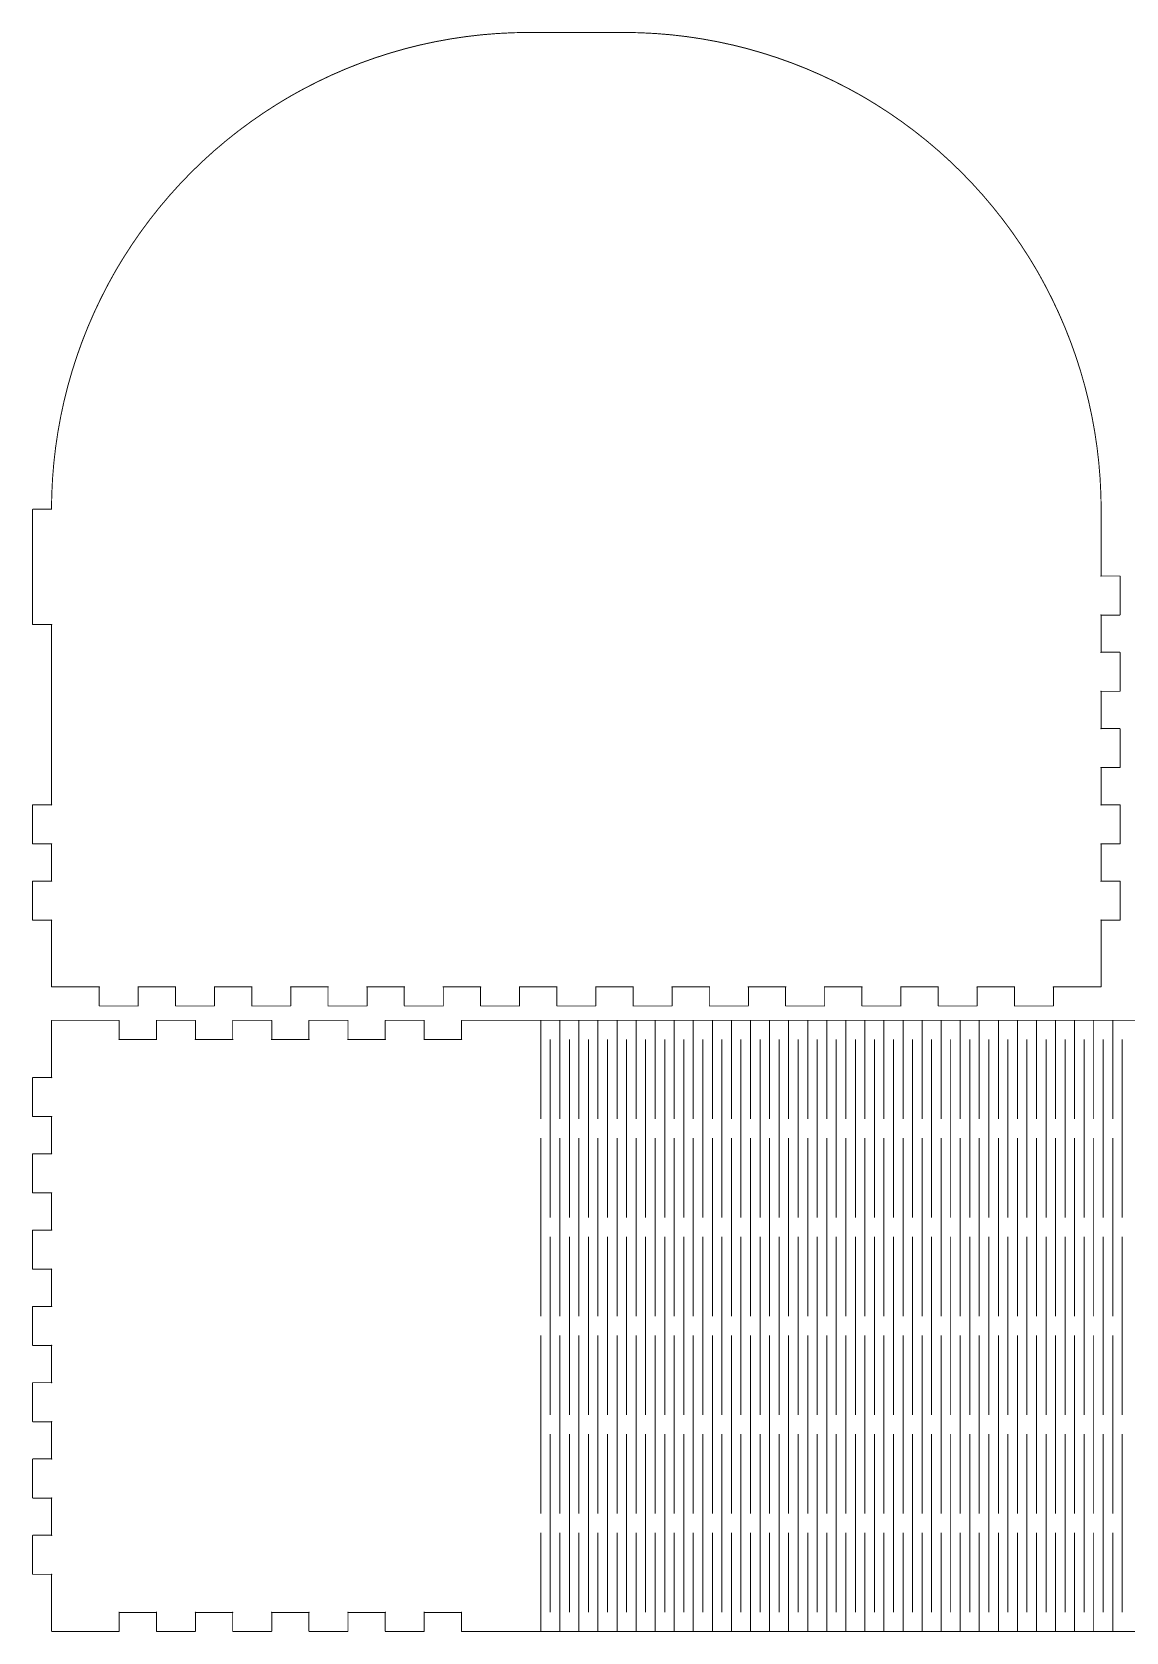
# Model space of a CAD drawing. Extents: x 10 to 727, y 10 to 346.
# Drawn here: x 9.9 to 239.4, y 10.9 to 346.5 of the extents above; entities that cross this region are included whole.
import ezdxf

# ---------------------------------------------------------------- set-up
doc = ezdxf.new("R2010")
doc.units = 0
doc.layers.get('0').update_dxf_attribs({"linetype": 'CONTINUOUS'})

msp = doc.modelspace()

# ---------------------------------------------------------------- linework, layer by layer
at = {"color": 0, "const_width": 0.2}
msp.add_lwpolyline([(14.1001, 146.2), (23.9999, 146.2), (24.0096, 146.2), (24.0412, 146.215), (24.0371, 146.239), (24.0137, 146.243), (23.9999, 146.211), (23.9999, 146.2), (23.9999, 142.3), (23.9999, 142.284), (24.0289, 142.23), (24.0826, 142.2), (24.1005, 142.2), (32.1, 142.2), (32.1166, 142.2), (32.1703, 142.23), (32.2006, 142.284), (32.2006, 142.3), (32.2006, 146.2), (32.2006, 146.211), (32.1855, 146.243), (32.162, 146.239), (32.1579, 146.215), (32.1896, 146.2), (32.2006, 146.2), (40.0004, 146.2), (40.0099, 146.2), (40.0417, 146.215), (40.0375, 146.239), (40.0142, 146.243), (40.0004, 146.211), (40.0004, 146.2), (40.0004, 142.3), (40.0004, 142.284), (40.0293, 142.23), (40.0816, 142.2), (40.0995, 142.2), (48.1005, 142.2), (48.1171, 142.2), (48.1707, 142.23), (48.1997, 142.284), (48.1997, 142.3), (48.1997, 146.2), (48.1997, 146.211), (48.1845, 146.243), (48.1623, 146.239), (48.157, 146.215), (48.1887, 146.2), (48.1997, 146.2), (55.9992, 146.2), (56.0091, 146.2), (56.0405, 146.215), (56.0366, 146.239), (56.013, 146.243), (55.9992, 146.211), (55.9992, 146.2), (55.9992, 142.3), (55.9992, 142.284), (56.0282, 142.23), (56.0821, 142.2), (56.0998, 142.2), (64.0994, 142.2), (64.116, 142.2), (64.1696, 142.23), (64.1999, 142.284), (64.1999, 142.3), (64.1999, 146.2), (64.1999, 146.211), (64.1847, 146.243), (64.1615, 146.239), (64.1572, 146.215), (64.189, 146.2), (64.1999, 146.2), (71.9998, 146.2), (72.0094, 146.2), (72.0411, 146.215), (72.0369, 146.239), (72.0136, 146.243), (71.9998, 146.211), (71.9998, 146.2), (71.9998, 142.3), (71.9998, 142.284), (72.0288, 142.23), (72.0824, 142.2), (72.1004, 142.2), (80.1, 142.2), (80.1165, 142.2), (80.1702, 142.23), (80.2005, 142.284), (80.2005, 142.3), (80.2005, 146.2), (80.2005, 146.211), (80.1853, 146.243), (80.1617, 146.239), (80.1578, 146.215), (80.1896, 146.2), (80.2005, 146.2), (88.0001, 146.2), (88.0099, 146.2), (88.0413, 146.215), (88.0375, 146.239), (88.0138, 146.243), (88.0001, 146.211), (88.0001, 146.2), (88.0001, 142.3), (88.0001, 142.284), (88.029, 142.23), (88.0816, 142.2), (88.0992, 142.2), (96.1002, 142.2), (96.1168, 142.2), (96.1704, 142.23), (96.1993, 142.284), (96.1993, 142.3), (96.1993, 146.2), (96.1993, 146.211), (96.1842, 146.243), (96.1623, 146.239), (96.1566, 146.215), (96.1884, 146.2), (96.1993, 146.2), (104.001, 146.2), (104.01, 146.2), (104.042, 146.215), (104.038, 146.239), (104.014, 146.243), (104.001, 146.211), (104.001, 146.2), (104.001, 142.3), (104.001, 142.284), (104.03, 142.23), (104.082, 142.2), (104.1, 142.2), (112.101, 142.2), (112.117, 142.2), (112.171, 142.23), (112.2, 142.284), (112.2, 142.3), (112.2, 146.2), (112.2, 146.211), (112.185, 146.243), (112.163, 146.239), (112.157, 146.215), (112.189, 146.2), (112.2, 146.2), (119.999, 146.2), (120.009, 146.2), (120.041, 146.215), (120.037, 146.239), (120.013, 146.243), (119.999, 146.211), (119.999, 146.2), (119.999, 142.3), (119.999, 142.284), (120.028, 142.23), (120.082, 142.2), (120.1, 142.2), (128.1, 142.2), (128.116, 142.2), (128.17, 142.23), (128.2, 142.284), (128.2, 142.3), (128.2, 146.2), (128.2, 146.211), (128.185, 146.243), (128.162, 146.239), (128.157, 146.215), (128.189, 146.2), (128.2, 146.2), (136, 146.2), (136.01, 146.2), (136.041, 146.215), (136.037, 146.239), (136.014, 146.243), (136, 146.211), (136, 146.2), (136, 142.3), (136, 142.284), (136.029, 142.23), (136.083, 142.2), (136.101, 142.2), (144.1, 142.2), (144.117, 142.2), (144.17, 142.23), (144.201, 142.284), (144.201, 142.3), (144.201, 146.2), (144.201, 146.211), (144.186, 146.243), (144.162, 146.239), (144.158, 146.215), (144.19, 146.2), (144.201, 146.2), (152, 146.2), (152.01, 146.2), (152.042, 146.215), (152.038, 146.239), (152.014, 146.243), (152, 146.211), (152, 146.2), (152, 142.3), (152, 142.284), (152.029, 142.23), (152.082, 142.2), (152.099, 142.2), (160.1, 142.2), (160.117, 142.2), (160.171, 142.23), (160.2, 142.284), (160.2, 142.3), (160.2, 146.2), (160.2, 146.211), (160.184, 146.243), (160.163, 146.239), (160.157, 146.215), (160.189, 146.2), (160.2, 146.2), (167.999, 146.2), (168.009, 146.2), (168.041, 146.215), (168.037, 146.239), (168.013, 146.243), (167.999, 146.211), (167.999, 146.2), (167.999, 142.3), (167.999, 142.284), (168.028, 142.23), (168.082, 142.2), (168.1, 142.2), (176.1, 142.2), (176.116, 142.2), (176.17, 142.23), (176.2, 142.284), (176.2, 142.3), (176.2, 146.2), (176.2, 146.211), (176.185, 146.243), (176.161, 146.239), (176.157, 146.215), (176.189, 146.2), (176.2, 146.2), (184, 146.2), (184.01, 146.2), (184.041, 146.215), (184.037, 146.239), (184.013, 146.243), (184, 146.211), (184, 146.2), (184, 142.3), (184, 142.284), (184.029, 142.23), (184.083, 142.2), (184.1, 142.2), (192.1, 142.2), (192.116, 142.2), (192.17, 142.23), (192.2, 142.284), (192.2, 142.3), (192.2, 146.2), (192.2, 146.211), (192.185, 146.243), (192.162, 146.239), (192.158, 146.215), (192.189, 146.2), (192.2, 146.2), (200, 146.2), (200.01, 146.2), (200.042, 146.215), (200.037, 146.239), (200.014, 146.243), (200, 146.211), (200, 146.2), (200, 142.3), (200, 142.284), (200.029, 142.23), (200.083, 142.2), (200.101, 142.2), (208.1, 142.2), (208.117, 142.2), (208.171, 142.23), (208.2, 142.284), (208.2, 142.3), (208.2, 146.2), (208.2, 146.211), (208.184, 146.243), (208.162, 146.239), (208.157, 146.215), (208.189, 146.2), (208.2, 146.2), (215.999, 146.2), (216.009, 146.2), (216.04, 146.215), (216.037, 146.239), (216.013, 146.243), (215.999, 146.211), (215.999, 146.2), (215.999, 142.3), (215.999, 142.284), (216.028, 142.23), (216.082, 142.2), (216.1, 142.2), (224.099, 142.2), (224.116, 142.2), (224.169, 142.23), (224.2, 142.284), (224.2, 142.3), (224.2, 146.2), (224.2, 146.211), (224.185, 146.243), (224.161, 146.239), (224.157, 146.215), (224.189, 146.2), (224.2, 146.2), (234.1, 146.2), (234.116, 146.2), (234.17, 146.231), (234.2, 146.284), (234.2, 146.301), (234.2, 160.2), (234.2, 160.211), (234.185, 160.242), (234.162, 160.238), (234.158, 160.215), (234.189, 160.2), (234.2, 160.2), (238.1, 160.2), (238.117, 160.2), (238.171, 160.23), (238.201, 160.284), (238.201, 160.3), (238.201, 168.3), (238.201, 168.318), (238.171, 168.371), (238.117, 168.4), (238.1, 168.4), (234.2, 168.4), (234.189, 168.4), (234.158, 168.386), (234.162, 168.363), (234.185, 168.359), (234.2, 168.391), (234.2, 168.4), (234.2, 176.2), (234.2, 176.211), (234.185, 176.243), (234.162, 176.237), (234.158, 176.215), (234.189, 176.2), (234.2, 176.2), (238.1, 176.2), (238.117, 176.2), (238.171, 176.229), (238.201, 176.283), (238.201, 176.299), (238.201, 184.3), (238.201, 184.318), (238.171, 184.37), (238.117, 184.399), (238.1, 184.399), (234.2, 184.399), (234.189, 184.399), (234.158, 184.386), (234.162, 184.362), (234.185, 184.358), (234.2, 184.39), (234.2, 184.399), (234.2, 192.2), (234.2, 192.212), (234.185, 192.243), (234.162, 192.238), (234.158, 192.216), (234.189, 192.2), (234.2, 192.2), (238.1, 192.2), (238.117, 192.2), (238.171, 192.229), (238.201, 192.283), (238.201, 192.3), (238.201, 200.301), (238.201, 200.319), (238.171, 200.371), (238.117, 200.4), (238.1, 200.4), (234.2, 200.4), (234.189, 200.4), (234.158, 200.386), (234.162, 200.363), (234.185, 200.358), (234.2, 200.39), (234.2, 200.4), (234.2, 208.2), (234.2, 208.211), (234.185, 208.242), (234.162, 208.238), (234.158, 208.215), (234.189, 208.2), (234.2, 208.2), (238.1, 208.2), (238.117, 208.2), (238.171, 208.23), (238.201, 208.284), (238.201, 208.3), (238.201, 216.3), (238.201, 216.318), (238.171, 216.371), (238.117, 216.4), (238.1, 216.4), (234.2, 216.4), (234.189, 216.4), (234.158, 216.386), (234.162, 216.363), (234.185, 216.359), (234.2, 216.391), (234.2, 216.4), (234.2, 224.2), (234.2, 224.211), (234.185, 224.242), (234.162, 224.239), (234.158, 224.215), (234.189, 224.2), (234.2, 224.2), (238.1, 224.2), (238.117, 224.2), (238.171, 224.23), (238.201, 224.284), (238.201, 224.301), (238.201, 232.3), (238.201, 232.318), (238.171, 232.372), (238.117, 232.4), (238.1, 232.4), (234.2, 232.4), (234.189, 232.4), (234.158, 232.387), (234.162, 232.363), (234.185, 232.359), (234.2, 232.391), (234.2, 232.4), (234.2, 246.3), (234.2, 247.122), (234.145, 249.59), (233.984, 252.871), (233.715, 256.14), (233.339, 259.394), (232.858, 262.629), (232.272, 265.846), (231.582, 269.04), (230.788, 272.208), (229.891, 275.349), (228.892, 278.46), (227.792, 281.539), (226.591, 284.582), (225.288, 287.587), (223.887, 290.551), (222.387, 293.474), (221.2, 295.639), (220.789, 296.35), (220.377, 297.062), (219.096, 299.174), (217.315, 301.934), (215.448, 304.631), (213.497, 307.26), (211.463, 309.821), (209.348, 312.315), (207.152, 314.736), (204.881, 317.082), (202.533, 319.355), (200.113, 321.549), (197.62, 323.664), (195.059, 325.699), (192.428, 327.65), (189.732, 329.518), (186.972, 331.298), (184.861, 332.578), (184.15, 332.989), (183.437, 333.401), (181.273, 334.588), (178.35, 336.088), (175.386, 337.49), (172.38, 338.792), (169.338, 339.994), (166.259, 341.093), (163.147, 342.092), (160.007, 342.99), (156.839, 343.783), (153.644, 344.474), (150.428, 345.059), (147.192, 345.54), (143.939, 345.917), (140.67, 346.185), (137.389, 346.347), (134.921, 346.4), (134.1, 346.4), (114.1, 346.4), (113.278, 346.4), (110.809, 346.347), (107.528, 346.185), (104.26, 345.917), (101.006, 345.54), (97.7706, 345.059), (94.554, 344.474), (91.3599, 343.783), (88.1916, 342.99), (85.0512, 342.092), (81.9397, 341.093), (78.861, 339.994), (75.8183, 338.792), (72.8126, 337.49), (69.8486, 336.088), (66.9258, 334.588), (64.7608, 333.401), (64.05, 332.989), (63.3374, 332.578), (61.2263, 331.298), (58.4659, 329.518), (55.7706, 327.65), (53.14, 325.699), (50.5781, 323.664), (48.0868, 321.549), (45.6653, 319.355), (43.3186, 317.082), (41.0464, 314.736), (38.8525, 312.315), (36.7358, 309.821), (34.7018, 307.26), (32.7504, 304.631), (30.8832, 301.934), (29.1028, 299.174), (27.8212, 297.062), (27.4106, 296.35), (26.9985, 295.639), (25.812, 293.474), (24.3114, 290.551), (22.9099, 287.587), (21.6076, 284.582), (20.406, 281.539), (19.3063, 278.46), (18.3072, 275.349), (17.4101, 272.208), (16.6164, 269.04), (15.926, 265.846), (15.3403, 262.629), (14.8594, 259.394), (14.4832, 256.14), (14.2145, 252.871), (14.0532, 249.59), (13.9995, 247.122), (13.9995, 246.3), (13.9995, 246.318), (14.0284, 246.371), (14.0822, 246.4), (14.1001, 246.4), (10.0996, 246.4), (10.0817, 246.4), (10.0294, 246.371), (10.0004, 246.318), (10.0004, 246.3), (10.0004, 222.3), (10.0004, 222.283), (10.0294, 222.229), (10.0817, 222.2), (10.0996, 222.2), (13.9995, 222.2), (14.0091, 222.2), (14.0408, 222.215), (14.0367, 222.238), (14.0133, 222.243), (13.9995, 222.212), (13.9995, 222.2), (13.9995, 198.3), (13.9995, 184.399), (13.9995, 184.39), (14.0133, 184.358), (14.0367, 184.362), (14.0408, 184.386), (14.0091, 184.399), (13.9995, 184.399), (10.0996, 184.399), (10.0817, 184.399), (10.0294, 184.37), (10.0004, 184.318), (10.0004, 184.3), (10.0004, 176.299), (10.0004, 176.283), (10.0294, 176.229), (10.0817, 176.2), (10.0996, 176.2), (13.9995, 176.2), (14.0091, 176.2), (14.0408, 176.215), (14.0367, 176.237), (14.0133, 176.243), (13.9995, 176.211), (13.9995, 176.2), (13.9995, 168.4), (13.9995, 168.391), (14.0133, 168.359), (14.0367, 168.363), (14.0408, 168.386), (14.0091, 168.4), (13.9995, 168.4), (10.0996, 168.4), (10.0817, 168.4), (10.0294, 168.371), (10.0004, 168.318), (10.0004, 168.3), (10.0004, 160.3), (10.0004, 160.284), (10.0294, 160.23), (10.0817, 160.2), (10.0996, 160.2), (13.9995, 160.2), (14.0091, 160.2), (14.0408, 160.215), (14.0367, 160.238), (14.0133, 160.242), (13.9995, 160.211), (13.9995, 160.2), (13.9995, 146.301), (13.9995, 146.284), (14.0284, 146.231), (14.0822, 146.2), (14.1001, 146.2)], close=True, dxfattribs=at)
for points in [[(271.18, 139.2), (114.1, 139.2), (100.099, 139.2), (100.081, 139.2), (100.029, 139.171), (100, 139.119), (100, 139.101), (100, 135.199), (100, 135.19), (100.014, 135.158), (100.037, 135.162), (100.041, 135.186), (100.01, 135.199), (100, 135.199), (92.2002, 135.199), (92.1893, 135.199), (92.1576, 135.186), (92.1618, 135.162), (92.1854, 135.158), (92.2002, 135.19), (92.2002, 135.199), (92.2002, 139.101), (92.2002, 139.119), (92.1702, 139.171), (92.1163, 139.2), (92.0997, 139.2), (84.1005, 139.2), (84.0825, 139.2), (84.0285, 139.171), (83.9996, 139.119), (83.9996, 139.101), (83.9996, 135.199), (83.9996, 135.19), (84.0133, 135.158), (84.037, 135.162), (84.0412, 135.186), (84.0094, 135.199), (83.9996, 135.199), (76.2, 135.199), (76.1891, 135.199), (76.1573, 135.186), (76.163, 135.162), (76.1848, 135.158), (76.2, 135.19), (76.2, 135.199), (76.2, 139.101), (76.2, 139.119), (76.1697, 139.171), (76.1175, 139.2), (76.1009, 139.2), (68.0999, 139.2), (68.0819, 139.2), (68.0297, 139.171), (68.0007, 139.119), (68.0007, 139.101), (68.0007, 135.199), (68.0007, 135.19), (68.0145, 135.158), (68.0378, 135.162), (68.042, 135.186), (68.0103, 135.199), (68.0007, 135.199), (60.1998, 135.199), (60.1885, 135.199), (60.1567, 135.186), (60.1624, 135.162), (60.1846, 135.158), (60.1998, 135.19), (60.1998, 135.199), (60.1998, 139.101), (60.1998, 139.119), (60.1708, 139.171), (60.1169, 139.2), (60.1003, 139.2), (52.0996, 139.2), (52.0816, 139.2), (52.0291, 139.171), (52.0001, 139.119), (52.0001, 139.101), (52.0001, 135.199), (52.0001, 135.19), (52.0139, 135.158), (52.0375, 135.162), (52.0418, 135.186), (52.01, 135.199), (52.0001, 135.199), (44.1992, 135.199), (44.1882, 135.199), (44.1565, 135.186), (44.1621, 135.162), (44.184, 135.158), (44.1992, 135.19), (44.1992, 135.199), (44.1992, 139.101), (44.1992, 139.119), (44.1702, 139.171), (44.1166, 139.2), (44.1, 139.2), (36.1005, 139.2), (36.0825, 139.2), (36.0288, 139.171), (35.9999, 139.119), (35.9999, 139.101), (35.9999, 135.199), (35.9999, 135.19), (36.0137, 135.158), (36.037, 135.162), (36.0412, 135.186), (36.0094, 135.199), (35.9999, 135.199), (28.2002, 135.199), (28.1892, 135.199), (28.1575, 135.186), (28.1616, 135.162), (28.185, 135.158), (28.2002, 135.19), (28.2002, 135.199), (28.2002, 139.101), (28.2002, 139.119), (28.1699, 139.171), (28.1161, 139.2), (28.0996, 139.2), (14.1001, 139.2), (14.0822, 139.2), (14.0284, 139.171), (13.9995, 139.119), (13.9995, 139.101), (13.9995, 135.1), (13.9995, 127.2), (13.9995, 127.19), (14.0133, 127.158), (14.0367, 127.163), (14.0408, 127.186), (14.0091, 127.2), (13.9995, 127.2), (10.0996, 127.2), (10.0817, 127.2), (10.0294, 127.171), (10.0004, 127.117), (10.0004, 127.099), (10.0004, 119.1), (10.0004, 119.083), (10.0294, 119.029), (10.0817, 119), (10.0996, 119), (13.9995, 119), (14.0091, 119), (14.0408, 119.016), (14.0367, 119.038), (14.0133, 119.043), (13.9995, 119.011), (13.9995, 119), (13.9995, 111.201), (13.9995, 111.191), (14.0133, 111.16), (14.0367, 111.163), (14.0408, 111.187), (14.0091, 111.201), (13.9995, 111.201), (10.0996, 111.201), (10.0817, 111.201), (10.0294, 111.172), (10.0004, 111.118), (10.0004, 111.1), (10.0004, 103.101), (10.0004, 103.084), (10.0294, 103.031), (10.0817, 103), (10.0996, 103), (13.9995, 103), (14.0091, 103), (14.0408, 103.015), (14.0367, 103.039), (14.0133, 103.043), (13.9995, 103.011), (13.9995, 103), (13.9995, 95.2003), (13.9995, 95.1907), (14.0133, 95.159), (14.0367, 95.1632), (14.0408, 95.1865), (14.0091, 95.2003), (13.9995, 95.2003), (10.0996, 95.2003), (10.0817, 95.2003), (10.0294, 95.1713), (10.0004, 95.1177), (10.0004, 95.0997), (10.0004, 87.1001), (10.0004, 87.0839), (10.0294, 87.0299), (10.0817, 86.9996), (10.0996, 86.9996), (13.9995, 86.9996), (14.0091, 86.9996), (14.0408, 87.0148), (14.0367, 87.0384), (14.0133, 87.0423), (13.9995, 87.0109), (13.9995, 86.9996), (13.9995, 79.2), (13.9995, 79.1905), (14.0133, 79.1587), (14.0367, 79.1626), (14.0408, 79.1863), (14.0091, 79.2), (13.9995, 79.2), (10.0996, 79.2), (10.0817, 79.2), (10.0294, 79.1711), (10.0004, 79.1175), (10.0004, 79.0995), (10.0004, 71.0999), (10.0004, 71.0833), (10.0294, 71.0297), (10.0817, 71.0008), (10.0996, 71.0008), (13.9995, 71.0008), (14.0091, 71.0008), (14.0408, 71.0159), (14.0367, 71.0378), (14.0133, 71.0434), (13.9995, 71.0117), (13.9995, 71.0008), (13.9995, 63.1994), (13.9995, 63.1899), (14.0133, 63.1582), (14.0367, 63.1624), (14.0408, 63.1857), (14.0091, 63.1994), (13.9995, 63.1994), (10.0996, 63.1994), (10.0817, 63.1994), (10.0294, 63.1705), (10.0004, 63.1183), (10.0004, 63.1003), (10.0004, 55.0997), (10.0004, 55.0831), (10.0294, 55.0291), (10.0817, 55.0002), (10.0996, 55.0002), (13.9995, 55.0002), (14.0091, 55.0002), (14.0408, 55.0153), (14.0367, 55.0376), (14.0133, 55.0429), (13.9995, 55.0115), (13.9995, 55.0002), (13.9995, 47.2006), (13.9995, 47.1911), (14.0133, 47.1593), (14.0367, 47.1632), (14.0408, 47.1868), (14.0091, 47.2006), (13.9995, 47.2006), (10.0996, 47.2006), (10.0817, 47.2006), (10.0294, 47.1717), (10.0004, 47.1181), (10.0004, 47.1001), (10.0004, 39.1005), (10.0004, 39.0839), (10.0294, 39.0303), (10.0817, 38.9999), (10.0996, 38.9999), (13.9995, 38.9999), (14.0091, 38.9999), (14.0408, 39.0151), (14.0367, 39.0384), (14.0133, 39.0426), (13.9995, 39.0109), (13.9995, 38.9999), (13.9995, 31.2002), (13.9995, 31.1905), (14.0133, 31.1588), (14.0367, 31.1629), (14.0408, 31.1864), (14.0091, 31.2002), (13.9995, 31.2002), (10.0996, 31.2002), (10.0817, 31.2002), (10.0294, 31.1712), (10.0004, 31.1175), (10.0004, 31.0996), (10.0004, 23.1001), (10.0004, 23.0835), (10.0294, 23.0298), (10.0817, 22.9995), (10.0996, 22.9995), (13.9995, 22.9995), (14.0091, 22.9995), (14.0408, 23.0146), (14.0367, 23.038), (14.0133, 23.0422), (13.9995, 23.0105), (13.9995, 22.9995), (13.9995, 15.1005), (13.9995, 11.1001), (13.9995, 11.0836), (14.0284, 11.0298), (14.0822, 10.9995), (14.1001, 10.9995), (14.1001, 10.9995), (28.0996, 10.9995), (28.1161, 10.9995), (28.1699, 11.0298), (28.2002, 11.0836), (28.2002, 11.1001), (28.2002, 14.9999), (28.2002, 15.011), (28.185, 15.0427), (28.1616, 15.0385), (28.1575, 15.0151), (28.1892, 14.9999), (28.2002, 14.9999), (35.9999, 14.9999), (36.0094, 14.9999), (36.0412, 15.0151), (36.037, 15.0385), (36.0137, 15.0427), (35.9999, 15.011), (35.9999, 14.9999), (35.9999, 11.1001), (35.9999, 11.0836), (36.0288, 11.0298), (36.0825, 10.9995), (36.1005, 10.9995), (44.1, 10.9995), (44.1166, 10.9995), (44.1702, 11.0298), (44.1992, 11.0836), (44.1992, 11.1001), (44.1992, 14.9999), (44.1992, 15.011), (44.184, 15.0427), (44.1621, 15.0385), (44.1565, 15.0151), (44.1882, 14.9999), (44.1992, 14.9999), (52.0001, 14.9999), (52.01, 14.9999), (52.0418, 15.0151), (52.0375, 15.0385), (52.0139, 15.0427), (52.0001, 15.011), (52.0001, 14.9999), (52.0001, 11.1001), (52.0001, 11.0836), (52.0291, 11.0298), (52.0816, 10.9995), (52.0996, 10.9995), (60.1003, 10.9995), (60.1169, 10.9995), (60.1708, 11.0298), (60.1998, 11.0836), (60.1998, 11.1001), (60.1998, 14.9999), (60.1998, 15.011), (60.1846, 15.0427), (60.1624, 15.0385), (60.1567, 15.0151), (60.1885, 14.9999), (60.1998, 14.9999), (68.0007, 14.9999), (68.0103, 14.9999), (68.042, 15.0151), (68.0378, 15.0385), (68.0145, 15.0427), (68.0007, 15.011), (68.0007, 14.9999), (68.0007, 11.1001), (68.0007, 11.0836), (68.0297, 11.0298), (68.0819, 10.9995), (68.0999, 10.9995), (76.1009, 10.9995), (76.1175, 10.9995), (76.1697, 11.0298), (76.2, 11.0836), (76.2, 11.1001), (76.2, 14.9999), (76.2, 15.011), (76.1848, 15.0427), (76.163, 15.0385), (76.1573, 15.0151), (76.1891, 14.9999), (76.2, 14.9999), (83.9996, 14.9999), (84.0094, 14.9999), (84.0412, 15.0151), (84.037, 15.0385), (84.0133, 15.0427), (83.9996, 15.011), (83.9996, 14.9999), (83.9996, 11.1001), (83.9996, 11.0836), (84.0285, 11.0298), (84.0825, 10.9995), (84.1005, 10.9995), (92.0997, 10.9995), (92.1163, 10.9995), (92.1702, 11.0298), (92.2002, 11.0836), (92.2002, 11.1001), (92.2002, 14.9999), (92.2002, 15.011), (92.1854, 15.0427), (92.1618, 15.0385), (92.1576, 15.0151), (92.1893, 14.9999), (92.2002, 14.9999), (100, 14.9999), (100.01, 14.9999), (100.041, 15.0151), (100.037, 15.0385), (100.014, 15.0427), (100, 15.011), (100, 14.9999), (100, 11.1001), (100, 11.0836), (100.029, 11.0298), (100.081, 10.9995), (100.099, 10.9995), (114.1, 10.9995), (271.18, 10.9995)], [(116.64, 118.5), (116.64, 139.2)], [(120.64, 118.5), (120.64, 139.2)], [(124.64, 118.5), (124.64, 139.2)], [(128.64, 118.5), (128.64, 139.2)], [(132.64, 118.5), (132.64, 139.2)], [(136.639, 118.5), (136.639, 139.2)], [(140.64, 118.5), (140.64, 139.2)], [(144.64, 118.5), (144.64, 139.2)], [(148.639, 118.5), (148.639, 139.2)], [(152.64, 118.5), (152.64, 139.2)], [(156.64, 118.5), (156.64, 139.2)], [(160.639, 118.5), (160.639, 139.2)], [(164.64, 118.5), (164.64, 139.2)], [(168.64, 118.5), (168.64, 139.2)], [(172.639, 118.5), (172.639, 139.2)], [(176.64, 118.5), (176.64, 139.2)], [(180.64, 118.5), (180.64, 139.2)], [(184.639, 118.5), (184.639, 139.2)], [(188.64, 118.5), (188.64, 139.2)], [(192.64, 118.5), (192.64, 139.2)], [(196.639, 118.5), (196.639, 139.2)], [(200.64, 118.5), (200.64, 139.2)], [(204.64, 118.5), (204.64, 139.2)], [(208.641, 118.5), (208.641, 139.2)], [(212.64, 118.5), (212.64, 139.2)], [(216.64, 118.5), (216.64, 139.2)], [(220.641, 118.5), (220.641, 139.2)], [(224.639, 118.5), (224.639, 139.2)], [(228.64, 118.5), (228.64, 139.2)], [(232.639, 118.5), (232.639, 139.2)], [(236.639, 118.5), (236.639, 139.2)], [(118.64, 135.199), (118.64, 97.7995)], [(122.64, 135.199), (122.64, 97.7995)], [(126.64, 135.199), (126.64, 97.7995)], [(130.639, 135.199), (130.639, 97.7995)], [(134.64, 135.199), (134.64, 97.7995)], [(138.64, 135.199), (138.64, 97.7995)], [(142.639, 135.199), (142.639, 97.7995)], [(146.64, 135.199), (146.64, 97.7995)], [(150.64, 135.199), (150.64, 97.7995)], [(154.639, 135.199), (154.639, 97.7995)], [(158.64, 135.199), (158.64, 97.7995)], [(162.64, 135.199), (162.64, 97.7995)], [(166.639, 135.199), (166.639, 97.7995)], [(170.64, 135.199), (170.64, 97.7995)], [(174.64, 135.199), (174.64, 97.7995)], [(178.641, 135.199), (178.641, 97.7995)], [(182.64, 135.199), (182.64, 97.7995)], [(186.64, 135.199), (186.64, 97.7995)], [(190.639, 135.199), (190.639, 97.7995)], [(194.639, 135.199), (194.639, 97.7995)], [(198.64, 135.199), (198.64, 97.7995)], [(202.639, 135.199), (202.639, 97.7995)], [(206.64, 135.199), (206.64, 97.7995)], [(210.64, 135.199), (210.64, 97.7995)], [(214.641, 135.199), (214.641, 97.7995)], [(218.64, 135.199), (218.64, 97.7995)], [(222.64, 135.199), (222.64, 97.7995)], [(226.64, 135.199), (226.64, 97.7995)], [(230.639, 135.199), (230.639, 97.7995)], [(234.64, 135.199), (234.64, 97.7995)], [(238.64, 135.199), (238.64, 97.7995)], [(116.64, 77.0999), (116.64, 114.5)], [(120.64, 77.0999), (120.64, 114.5)], [(124.64, 77.0999), (124.64, 114.5)], [(128.64, 77.0999), (128.64, 114.5)], [(132.64, 77.0999), (132.64, 114.5)], [(136.639, 77.0999), (136.639, 114.5)], [(140.64, 77.0999), (140.64, 114.5)], [(144.64, 77.0999), (144.64, 114.5)], [(148.639, 77.0999), (148.639, 114.5)], [(152.64, 77.0999), (152.64, 114.5)], [(156.64, 77.0999), (156.64, 114.5)], [(160.639, 77.0999), (160.639, 114.5)], [(164.64, 77.0999), (164.64, 114.5)], [(168.64, 77.0999), (168.64, 114.5)], [(172.639, 77.0999), (172.639, 114.5)], [(176.64, 77.0999), (176.64, 114.5)], [(180.64, 77.0999), (180.64, 114.5)], [(184.639, 77.0999), (184.639, 114.5)], [(188.64, 77.0999), (188.64, 114.5)], [(192.64, 77.0999), (192.64, 114.5)], [(196.639, 77.0999), (196.639, 114.5)], [(200.64, 77.0999), (200.64, 114.5)], [(204.64, 77.0999), (204.64, 114.5)], [(208.641, 77.0999), (208.641, 114.5)], [(212.64, 77.0999), (212.64, 114.5)], [(216.64, 77.0999), (216.64, 114.5)], [(220.641, 77.0999), (220.641, 114.5)], [(224.639, 77.0999), (224.639, 114.5)], [(228.64, 77.0999), (228.64, 114.5)], [(232.639, 77.0999), (232.639, 114.5)], [(236.639, 77.0999), (236.639, 114.5)], [(118.64, 93.8004), (118.64, 56.4003)], [(122.64, 93.8004), (122.64, 56.4003)], [(126.64, 93.8004), (126.64, 56.4003)], [(130.639, 93.8004), (130.639, 56.4003)], [(134.64, 93.8004), (134.64, 56.4003)], [(138.64, 93.8004), (138.64, 56.4003)], [(142.639, 93.8004), (142.639, 56.4003)], [(146.64, 93.8004), (146.64, 56.4003)], [(150.64, 93.8004), (150.64, 56.4003)], [(154.639, 93.8004), (154.639, 56.4003)], [(158.64, 93.8004), (158.64, 56.4003)], [(162.64, 93.8004), (162.64, 56.4003)], [(166.639, 93.8004), (166.639, 56.4003)], [(170.64, 93.8004), (170.64, 56.4003)], [(174.64, 93.8004), (174.64, 56.4003)], [(178.641, 93.8004), (178.641, 56.4003)], [(182.64, 93.8004), (182.64, 56.4003)], [(186.64, 93.8004), (186.64, 56.4003)], [(190.639, 93.8004), (190.639, 56.4003)], [(194.639, 93.8004), (194.639, 56.4003)], [(198.64, 93.8004), (198.64, 56.4003)], [(202.639, 93.8004), (202.639, 56.4003)], [(206.64, 93.8004), (206.64, 56.4003)], [(210.64, 93.8004), (210.64, 56.4003)], [(214.641, 93.8004), (214.641, 56.4003)], [(218.64, 93.8004), (218.64, 56.4003)], [(222.64, 93.8004), (222.64, 56.4003)], [(226.64, 93.8004), (226.64, 56.4003)], [(230.639, 93.8004), (230.639, 56.4003)], [(234.64, 93.8004), (234.64, 56.4003)], [(238.64, 93.8004), (238.64, 56.4003)], [(116.64, 35.6993), (116.64, 73.1008)], [(120.64, 35.6993), (120.64, 73.1008)], [(124.64, 35.6993), (124.64, 73.1008)], [(128.64, 35.6993), (128.64, 73.1008)], [(132.64, 35.6993), (132.64, 73.1008)], [(136.639, 35.6993), (136.639, 73.1008)], [(140.64, 35.6993), (140.64, 73.1008)], [(144.64, 35.6993), (144.64, 73.1008)], [(148.639, 35.6993), (148.639, 73.1008)], [(152.64, 35.6993), (152.64, 73.1008)], [(156.64, 35.6993), (156.64, 73.1008)], [(160.639, 35.6993), (160.639, 73.1008)], [(164.64, 35.6993), (164.64, 73.1008)], [(168.64, 35.6993), (168.64, 73.1008)], [(172.639, 35.6993), (172.639, 73.1008)], [(176.64, 35.6993), (176.64, 73.1008)], [(180.64, 35.6993), (180.64, 73.1008)], [(184.639, 35.6993), (184.639, 73.1008)], [(188.64, 35.6993), (188.64, 73.1008)], [(192.64, 35.6993), (192.64, 73.1008)], [(196.639, 35.6993), (196.639, 73.1008)], [(200.64, 35.6993), (200.64, 73.1008)], [(204.64, 35.6993), (204.64, 73.1008)], [(208.641, 35.6993), (208.641, 73.1008)], [(212.64, 35.6993), (212.64, 73.1008)], [(216.64, 35.6993), (216.64, 73.1008)], [(220.641, 35.6993), (220.641, 73.1008)], [(224.639, 35.6993), (224.639, 73.1008)], [(228.64, 35.6993), (228.64, 73.1008)], [(232.639, 35.6993), (232.639, 73.1008)], [(236.639, 35.6993), (236.639, 73.1008)], [(118.64, 52.3998), (118.64, 14.9999)], [(122.64, 52.3998), (122.64, 14.9999)], [(126.64, 52.3998), (126.64, 14.9999)], [(130.639, 52.3998), (130.639, 14.9999)], [(134.64, 52.3998), (134.64, 14.9999)], [(138.64, 52.3998), (138.64, 14.9999)], [(142.639, 52.3998), (142.639, 14.9999)], [(146.64, 52.3998), (146.64, 14.9999)], [(150.64, 52.3998), (150.64, 14.9999)], [(154.639, 52.3998), (154.639, 14.9999)], [(158.64, 52.3998), (158.64, 14.9999)], [(162.64, 52.3998), (162.64, 14.9999)], [(166.639, 52.3998), (166.639, 14.9999)], [(170.64, 52.3998), (170.64, 14.9999)], [(174.64, 52.3998), (174.64, 14.9999)], [(178.641, 52.3998), (178.641, 14.9999)], [(182.64, 52.3998), (182.64, 14.9999)], [(186.64, 52.3998), (186.64, 14.9999)], [(190.639, 52.3998), (190.639, 14.9999)], [(194.639, 52.3998), (194.639, 14.9999)], [(198.64, 52.3998), (198.64, 14.9999)], [(202.639, 52.3998), (202.639, 14.9999)], [(206.64, 52.3998), (206.64, 14.9999)], [(210.64, 52.3998), (210.64, 14.9999)], [(214.641, 52.3998), (214.641, 14.9999)], [(218.64, 52.3998), (218.64, 14.9999)], [(222.64, 52.3998), (222.64, 14.9999)], [(226.64, 52.3998), (226.64, 14.9999)], [(230.639, 52.3998), (230.639, 14.9999)], [(234.64, 52.3998), (234.64, 14.9999)], [(238.64, 52.3998), (238.64, 14.9999)], [(116.64, 10.9995), (116.64, 31.7004)], [(120.64, 10.9995), (120.64, 31.7004)], [(124.64, 10.9995), (124.64, 31.7004)], [(128.64, 10.9995), (128.64, 31.7004)], [(132.64, 10.9995), (132.64, 31.7004)], [(136.639, 10.9995), (136.639, 31.7004)], [(140.64, 10.9995), (140.64, 31.7004)], [(144.64, 10.9995), (144.64, 31.7004)], [(148.639, 10.9995), (148.639, 31.7004)], [(152.64, 10.9995), (152.64, 31.7004)], [(156.64, 10.9995), (156.64, 31.7004)], [(160.639, 10.9995), (160.639, 31.7004)], [(164.64, 10.9995), (164.64, 31.7004)], [(168.64, 10.9995), (168.64, 31.7004)], [(172.639, 10.9995), (172.639, 31.7004)], [(176.64, 10.9995), (176.64, 31.7004)], [(180.64, 10.9995), (180.64, 31.7004)], [(184.639, 10.9995), (184.639, 31.7004)], [(188.64, 10.9995), (188.64, 31.7004)], [(192.64, 10.9995), (192.64, 31.7004)], [(196.639, 10.9995), (196.639, 31.7004)], [(200.64, 10.9995), (200.64, 31.7004)], [(204.64, 10.9995), (204.64, 31.7004)], [(208.641, 10.9995), (208.641, 31.7004)], [(212.64, 10.9995), (212.64, 31.7004)], [(216.64, 10.9995), (216.64, 31.7004)], [(220.641, 10.9995), (220.641, 31.7004)], [(224.639, 10.9995), (224.639, 31.7004)], [(228.64, 10.9995), (228.64, 31.7004)], [(232.639, 10.9995), (232.639, 31.7004)], [(236.639, 10.9995), (236.639, 31.7004)]]:
    msp.add_lwpolyline(points, dxfattribs=at)

doc.saveas('drawing.dxf')
